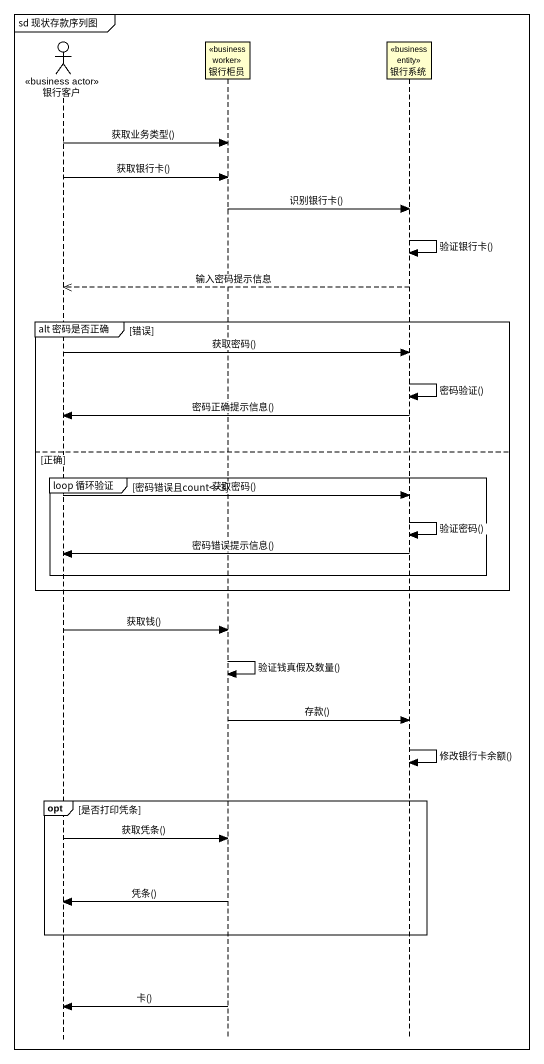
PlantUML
@startuml
mainframe sd 现状存款序列图
hide footbox
actor 银行客户 <<business actor>>
participant 银行柜员 <<business worker>>
participant 银行系统 <<business entity>>

银行客户 -> 银行柜员 : 获取业务类型()
银行客户 -> 银行柜员 : 获取银行卡()
银行柜员 -> 银行系统 : 识别银行卡()
银行系统 -> 银行系统 : 验证银行卡()
银行系统 -->> 银行客户 : 输入密码提示信息
group alt 密码是否正确 [错误]
  银行客户 -> 银行系统 : 获取密码()
  银行系统 -> 银行系统 : 密码验证()
  银行系统 -> 银行客户 : 密码正确提示信息()
else 正确
  group loop 循环验证 [密码错误且count<=3]
    银行客户 -> 银行系统 : 获取密码()
    银行系统 -> 银行系统 : 验证密码()
    银行系统 -> 银行客户 : 密码错误提示信息()
  end
end
银行客户 -> 银行柜员 : 获取钱()
银行柜员 -> 银行柜员 : 验证钱真假及数量()
银行柜员 -> 银行系统 : 存款()
银行系统 -> 银行系统 : 修改银行卡余额()
opt 是否打印凭条
  银行客户 -> 银行柜员 : 获取凭条()
  银行柜员 -> 银行客户 : 凭条()
end
银行柜员 -> 银行客户 : 卡()
@enduml
